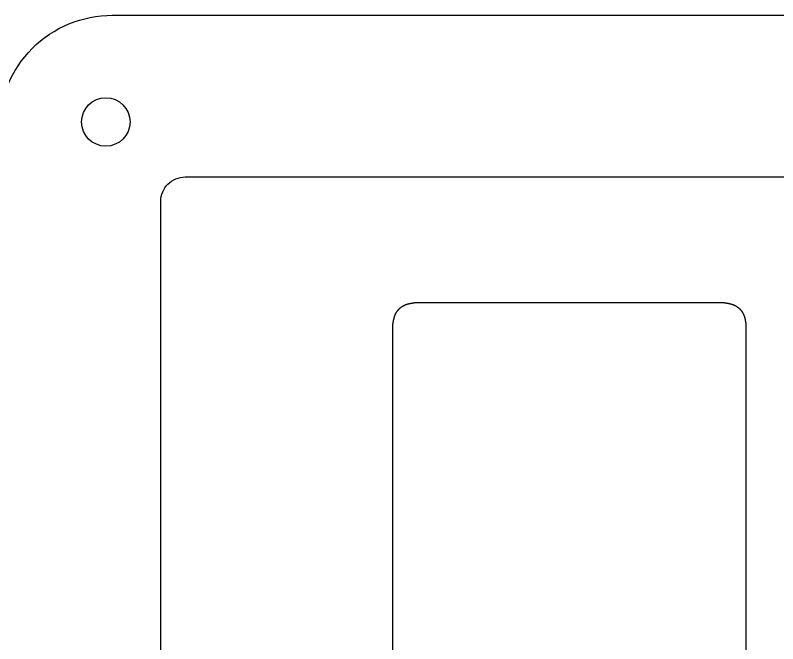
# Model space of a CAD drawing. Extents: x 63 to 788, y 423 to 1014.
# Drawn here: x 425.05 to 472.19, y 842.23 to 881.1 of the extents above; entities that cross this region are included whole.
import ezdxf

# ---------------------------------------------------------------- set-up
doc = ezdxf.new("R2010")
doc.units = 0
doc.header["$MEASUREMENT"] = 0
doc.layers.get('0').update_dxf_attribs({"linetype": 'CONTINUOUS'})
doc.layers.add('LAYER_1', color=7, linetype='CONTINUOUS')

msp = doc.modelspace()

# ---------------------------------------------------------------- linework, layer by layer
at = {"color": 1, "linetype": 'Continuous'}
msp.add_lwpolyline([(424.051, 874.094, -0.414214), (431.051, 881.094), (435.551, 881.094), (584.571, 881.094, -0.414214), (585.571, 880.094), (585.571, 879.766, 0.414214), (587.071, 878.266), (618.771, 878.266, 0.414214), (620.271, 879.766)], format="xyb", dxfattribs=at)
msp.add_lwpolyline([(608.271, 871.094), (770.79, 871.094, -0.414214), (772.29, 869.594), (772.29, 775.254, -0.414214), (770.79, 773.754), (697.651, 773.754), (602.921, 753.619), (508.191, 773.754), (435.551, 773.754, -0.414214), (434.051, 775.254), (434.051, 869.594, -0.414214), (435.551, 871.094), (597.571, 871.094)], format="xyb", close=True, dxfattribs=at)
msp.add_circle((430.65, 874.496), 1.5, dxfattribs=at)
at = {"layer": 'LAYER_1', "color": 1}
msp.add_lwpolyline([(449.736, 863.321), (449.736, 863.321)], close=True, dxfattribs=at)
for points in [[(448.4, 841.591, 0), (448.4, 842.244, 0), (448.4, 842.896, 0), (448.4, 843.549, 0), (448.4, 844.202, 0), (448.4, 844.854, 0), (448.4, 845.507, 0), (448.4, 846.159, 0), (448.4, 846.812, 0), (448.4, 847.465, 0), (448.4, 848.117, 0), (448.4, 848.77, 0), (448.4, 849.422, 0), (448.4, 850.075, 0), (448.4, 850.728, 0), (448.4, 851.38, 0), (448.4, 852.033, 0), (448.4, 852.685, 0), (448.4, 853.338, 0), (448.4, 853.991, 0), (448.4, 854.643, 0), (448.4, 855.296, 0), (448.4, 855.948, 0), (448.4, 856.601, 0), (448.4, 857.254, 0), (448.4, 857.906, 0), (448.4, 858.559, 0), (448.4, 859.211, 0), (448.4, 859.864, 0), (448.4, 860.517, 0), (448.4, 861.169, 0), (448.4, 861.822, 0), (448.401, 861.994, 0), (448.403, 862.006, 0), (448.405, 862.017, 0), (448.407, 862.029, 0), (448.409, 862.041, 0), (448.411, 862.052, 0), (448.412, 862.064, 0), (448.414, 862.076, 0), (448.416, 862.088, 0), (448.418, 862.099, 0), (448.42, 862.111, 0), (448.422, 862.123, 0), (448.424, 862.134, 0), (448.426, 862.146, 0), (448.428, 862.158, 0), (448.43, 862.169, 0), (448.432, 862.181, 0), (448.434, 862.192, 0), (448.436, 862.204, 0), (448.439, 862.216, 0), (448.441, 862.227, 0), (448.443, 862.239, 0), (448.445, 862.25, 0), (448.448, 862.262, 0), (448.45, 862.273, 0), (448.453, 862.285, 0), (448.455, 862.296, 0), (448.458, 862.308, 0), (448.46, 862.319, 0), (448.463, 862.331, 0), (448.466, 862.342, 0), (448.469, 862.353, 0), (448.472, 862.365, 0), (448.474, 862.376, 0), (448.478, 862.387, 0), (448.481, 862.398, 0), (448.484, 862.41, 0), (448.487, 862.421, 0), (448.49, 862.432, 0), (448.494, 862.443, 0), (448.497, 862.454, 0), (448.501, 862.465, 0), (448.504, 862.476, 0), (448.508, 862.487, 0), (448.512, 862.498, 0), (448.516, 862.509, 0), (448.52, 862.52, 0), (448.524, 862.531, 0), (448.528, 862.542, 0), (448.532, 862.553, 0), (448.537, 862.563, 0), (448.541, 862.574, 0), (448.546, 862.585, 0), (448.55, 862.595, 0), (448.555, 862.606, 0), (448.56, 862.616, 0), (448.565, 862.627, 0), (448.57, 862.637, 0), (448.575, 862.648, 0), (448.581, 862.658, 0), (448.586, 862.668, 0), (448.592, 862.679, 0), (448.598, 862.689, 0), (448.603, 862.699, 0), (448.609, 862.709, 0), (448.615, 862.719, 0), (448.622, 862.729, 0), (448.628, 862.739, 0), (448.634, 862.749, 0), (448.641, 862.759, 0), (448.647, 862.769, 0), (448.654, 862.778, 0), (448.661, 862.788, 0), (448.668, 862.798, 0), (448.675, 862.807, 0), (448.682, 862.817, 0), (448.689, 862.826, 0), (448.697, 862.835, 0), (448.704, 862.845, 0), (448.712, 862.854, 0), (448.719, 862.863, 0), (448.727, 862.872, 0), (448.735, 862.881, 0), (448.743, 862.89, 0), (448.751, 862.899, 0), (448.759, 862.907, 0), (448.767, 862.916, 0), (448.775, 862.925, 0), (448.784, 862.933, 0), (448.792, 862.942, 0), (448.801, 862.95, 0), (448.809, 862.958, 0), (448.818, 862.966, 0), (448.827, 862.974, 0), (448.836, 862.982, 0), (448.845, 862.99, 0), (448.854, 862.998, 0), (448.863, 863.006, 0), (448.872, 863.013, 0), (448.881, 863.021, 0), (448.89, 863.028, 0), (448.9, 863.035, 0), (448.909, 863.043, 0), (448.919, 863.05, 0), (448.928, 863.057, 0), (448.938, 863.064, 0), (448.948, 863.07, 0), (448.957, 863.077, 0), (448.967, 863.084, 0), (448.977, 863.09, 0), (448.987, 863.097, 0), (448.997, 863.103, 0), (449.007, 863.109, 0), (449.017, 863.115, 0), (449.027, 863.121, 0), (449.037, 863.127, 0), (449.048, 863.132, 0), (449.058, 863.138, 0), (449.068, 863.143, 0), (449.079, 863.149, 0), (449.089, 863.154, 0), (449.099, 863.159, 0), (449.11, 863.164, 0), (449.121, 863.169, 0), (449.131, 863.173, 0), (449.142, 863.178, 0), (449.152, 863.183, 0), (449.163, 863.187, 0), (449.174, 863.191, 0), (449.185, 863.195, 0), (449.196, 863.2, 0), (449.206, 863.204, 0), (449.217, 863.208, 0), (449.228, 863.211, 0), (449.239, 863.215, 0), (449.25, 863.219, 0), (449.261, 863.222, 0), (449.272, 863.226, 0), (449.284, 863.229, 0), (449.295, 863.233, 0), (449.306, 863.236, 0), (449.317, 863.239, 0), (449.328, 863.242, 0), (449.34, 863.245, 0), (449.351, 863.248, 0), (449.362, 863.251, 0), (449.374, 863.254, 0), (449.385, 863.257, 0), (449.396, 863.26, 0), (449.408, 863.262, 0), (449.419, 863.265, 0), (449.431, 863.267, 0), (449.442, 863.27, 0), (449.454, 863.272, 0), (449.465, 863.275, 0), (449.477, 863.277, 0), (449.488, 863.279, 0), (449.5, 863.282, 0), (449.511, 863.284, 0), (449.523, 863.286, 0), (449.534, 863.288, 0), (449.546, 863.29, 0), (449.558, 863.292, 0), (449.569, 863.294, 0), (449.581, 863.296, 0), (449.593, 863.298, 0), (449.604, 863.3, 0), (449.616, 863.302, 0), (449.628, 863.304, 0), (449.639, 863.306, 0), (449.651, 863.308, 0), (449.663, 863.31, 0), (449.675, 863.312, 0), (449.686, 863.314, 0), (449.698, 863.315, 0), (449.71, 863.317, 0), (449.721, 863.319, 0), (449.733, 863.321, 0), (449.9, 863.321, 0), (450.123, 863.321, 0), (450.347, 863.321, 0), (450.57, 863.321, 0), (450.793, 863.321, 0), (451.017, 863.321, 0), (451.24, 863.321, 0), (451.464, 863.321, 0), (451.687, 863.321, 0), (451.91, 863.321, 0), (452.134, 863.321, 0), (452.357, 863.321, 0), (452.58, 863.321, 0), (452.804, 863.321, 0), (453.027, 863.321, 0), (453.25, 863.321, 0), (453.474, 863.321, 0), (453.697, 863.321, 0), (453.92, 863.321, 0), (454.144, 863.321, 0), (454.367, 863.321, 0), (454.591, 863.321, 0), (454.814, 863.321, 0), (455.037, 863.321, 0), (455.261, 863.321, 0), (455.484, 863.321, 0), (455.707, 863.321, 0), (455.931, 863.321, 0), (456.154, 863.321, 0), (456.377, 863.321, 0), (456.601, 863.321, 0), (456.824, 863.321, 0), (457.048, 863.321, 0), (457.271, 863.321, 0), (457.494, 863.321, 0), (457.718, 863.321, 0), (457.941, 863.321, 0), (458.164, 863.321, 0), (458.388, 863.321, 0), (458.611, 863.321, 0), (458.834, 863.321, 0), (459.058, 863.321, 0), (459.281, 863.321, 0), (459.504, 863.321, 0), (459.728, 863.321, 0), (459.951, 863.321, 0), (460.175, 863.321, 0), (460.398, 863.321, 0), (460.621, 863.321, 0), (460.845, 863.321, 0), (461.068, 863.321, 0), (461.291, 863.321, 0), (461.515, 863.321, 0), (461.738, 863.321, 0), (461.961, 863.321, 0), (462.185, 863.321, 0), (462.408, 863.321, 0), (462.631, 863.321, 0), (462.855, 863.321, 0), (463.078, 863.321, 0), (463.302, 863.321, 0), (463.525, 863.321, 0), (463.748, 863.321, 0), (463.972, 863.321, 0), (464.195, 863.321, 0), (464.418, 863.321, 0), (464.642, 863.321, 0), (464.865, 863.321, 0), (465.088, 863.321, 0), (465.312, 863.321, 0), (465.535, 863.321, 0), (465.758, 863.321, 0), (465.982, 863.321, 0), (466.205, 863.321, 0), (466.429, 863.321, 0), (466.652, 863.321, 0), (466.875, 863.321, 0), (467.099, 863.321, 0), (467.322, 863.321, 0), (467.545, 863.321, 0), (467.769, 863.321, 0), (467.992, 863.321, 0), (468.215, 863.321, 0), (468.439, 863.321, 0), (468.662, 863.321, 0), (468.886, 863.321, 0)], [(468.886, 863.321, 0), (468.897, 863.32, 0), (468.909, 863.318, 0), (468.921, 863.316, 0), (468.932, 863.314, 0), (468.944, 863.312, 0), (468.956, 863.31, 0), (468.968, 863.308, 0), (468.979, 863.307, 0), (468.991, 863.305, 0), (469.003, 863.303, 0), (469.014, 863.301, 0), (469.026, 863.299, 0), (469.038, 863.297, 0), (469.049, 863.295, 0), (469.061, 863.293, 0), (469.073, 863.291, 0), (469.084, 863.289, 0), (469.096, 863.287, 0), (469.108, 863.284, 0), (469.119, 863.282, 0), (469.131, 863.28, 0), (469.142, 863.278, 0), (469.154, 863.275, 0), (469.165, 863.273, 0), (469.177, 863.27, 0), (469.188, 863.268, 0), (469.2, 863.265, 0), (469.211, 863.263, 0), (469.223, 863.26, 0), (469.234, 863.258, 0), (469.245, 863.255, 0), (469.257, 863.252, 0), (469.268, 863.249, 0), (469.279, 863.246, 0), (469.291, 863.243, 0), (469.302, 863.24, 0), (469.313, 863.237, 0), (469.324, 863.234, 0), (469.335, 863.23, 0), (469.346, 863.227, 0), (469.358, 863.223, 0), (469.369, 863.22, 0), (469.38, 863.216, 0), (469.391, 863.212, 0), (469.402, 863.209, 0), (469.412, 863.205, 0), (469.423, 863.201, 0), (469.434, 863.197, 0), (469.445, 863.192, 0), (469.456, 863.188, 0), (469.467, 863.184, 0), (469.477, 863.179, 0), (469.488, 863.175, 0), (469.498, 863.17, 0), (469.509, 863.165, 0), (469.52, 863.16, 0), (469.53, 863.155, 0), (469.541, 863.15, 0), (469.551, 863.145, 0), (469.561, 863.139, 0), (469.572, 863.134, 0), (469.582, 863.128, 0), (469.592, 863.122, 0), (469.602, 863.116, 0), (469.612, 863.11, 0), (469.622, 863.104, 0), (469.632, 863.098, 0), (469.642, 863.092, 0), (469.652, 863.085, 0), (469.662, 863.079, 0), (469.672, 863.072, 0), (469.681, 863.065, 0), (469.691, 863.059, 0), (469.701, 863.052, 0), (469.71, 863.045, 0), (469.72, 863.037, 0), (469.729, 863.03, 0), (469.738, 863.023, 0), (469.747, 863.015, 0), (469.757, 863.008, 0), (469.766, 863, 0), (469.775, 862.992, 0), (469.784, 862.984, 0), (469.793, 862.976, 0), (469.801, 862.968, 0), (469.81, 862.96, 0), (469.819, 862.952, 0), (469.827, 862.944, 0), (469.836, 862.935, 0), (469.844, 862.927, 0), (469.852, 862.918, 0), (469.861, 862.91, 0), (469.869, 862.901, 0), (469.877, 862.892, 0), (469.885, 862.883, 0), (469.893, 862.874, 0), (469.9, 862.865, 0), (469.908, 862.856, 0), (469.916, 862.847, 0), (469.923, 862.838, 0), (469.93, 862.829, 0), (469.938, 862.819, 0), (469.945, 862.81, 0), (469.952, 862.8, 0), (469.959, 862.791, 0), (469.966, 862.781, 0), (469.973, 862.771, 0), (469.979, 862.762, 0), (469.986, 862.752, 0), (469.992, 862.742, 0), (469.999, 862.732, 0), (470.005, 862.722, 0), (470.011, 862.712, 0), (470.017, 862.702, 0), (470.023, 862.692, 0), (470.029, 862.681, 0), (470.034, 862.671, 0), (470.04, 862.661, 0), (470.045, 862.651, 0), (470.05, 862.64, 0), (470.056, 862.63, 0), (470.061, 862.619, 0), (470.066, 862.609, 0), (470.07, 862.598, 0), (470.075, 862.588, 0), (470.08, 862.577, 0), (470.084, 862.566, 0), (470.089, 862.555, 0), (470.093, 862.545, 0), (470.097, 862.534, 0), (470.101, 862.523, 0), (470.105, 862.512, 0), (470.109, 862.501, 0), (470.113, 862.49, 0), (470.117, 862.479, 0), (470.12, 862.468, 0), (470.124, 862.457, 0), (470.127, 862.446, 0), (470.131, 862.435, 0), (470.134, 862.424, 0), (470.137, 862.413, 0), (470.14, 862.401, 0), (470.144, 862.39, 0), (470.147, 862.379, 0), (470.15, 862.368, 0), (470.152, 862.356, 0), (470.155, 862.345, 0), (470.158, 862.334, 0), (470.161, 862.322, 0), (470.163, 862.311, 0), (470.166, 862.299, 0), (470.168, 862.288, 0), (470.171, 862.276, 0), (470.173, 862.265, 0), (470.176, 862.253, 0), (470.178, 862.242, 0), (470.18, 862.23, 0), (470.183, 862.219, 0), (470.185, 862.207, 0), (470.187, 862.196, 0), (470.189, 862.184, 0), (470.191, 862.172, 0), (470.193, 862.161, 0), (470.195, 862.149, 0), (470.197, 862.137, 0), (470.199, 862.126, 0), (470.201, 862.114, 0), (470.203, 862.102, 0), (470.205, 862.091, 0), (470.207, 862.079, 0), (470.209, 862.067, 0), (470.211, 862.056, 0), (470.213, 862.044, 0), (470.215, 862.032, 0), (470.216, 862.02, 0), (470.218, 862.009, 0), (470.22, 861.997, 0), (470.222, 861.985, 0), (470.222, 861.344, 0), (470.222, 860.691, 0), (470.222, 860.038, 0), (470.222, 859.386, 0), (470.222, 858.733, 0), (470.222, 858.081, 0), (470.222, 857.428, 0), (470.222, 856.775, 0), (470.222, 856.123, 0), (470.222, 855.47, 0), (470.222, 854.818, 0), (470.222, 854.165, 0), (470.222, 853.512, 0), (470.222, 852.86, 0), (470.222, 852.207, 0), (470.222, 851.555, 0), (470.222, 850.902, 0), (470.222, 850.249, 0), (470.222, 849.597, 0), (470.222, 848.944, 0), (470.222, 848.292, 0), (470.222, 847.639, 0), (470.222, 846.987, 0), (470.222, 846.334, 0), (470.222, 845.681, 0), (470.222, 845.029, 0), (470.222, 844.376, 0), (470.222, 843.724, 0), (470.222, 843.071, 0), (470.222, 842.418, 0), (470.222, 841.766, 0)]]:
    msp.add_polyline3d(points, dxfattribs=at)

doc.saveas('drawing.dxf')
